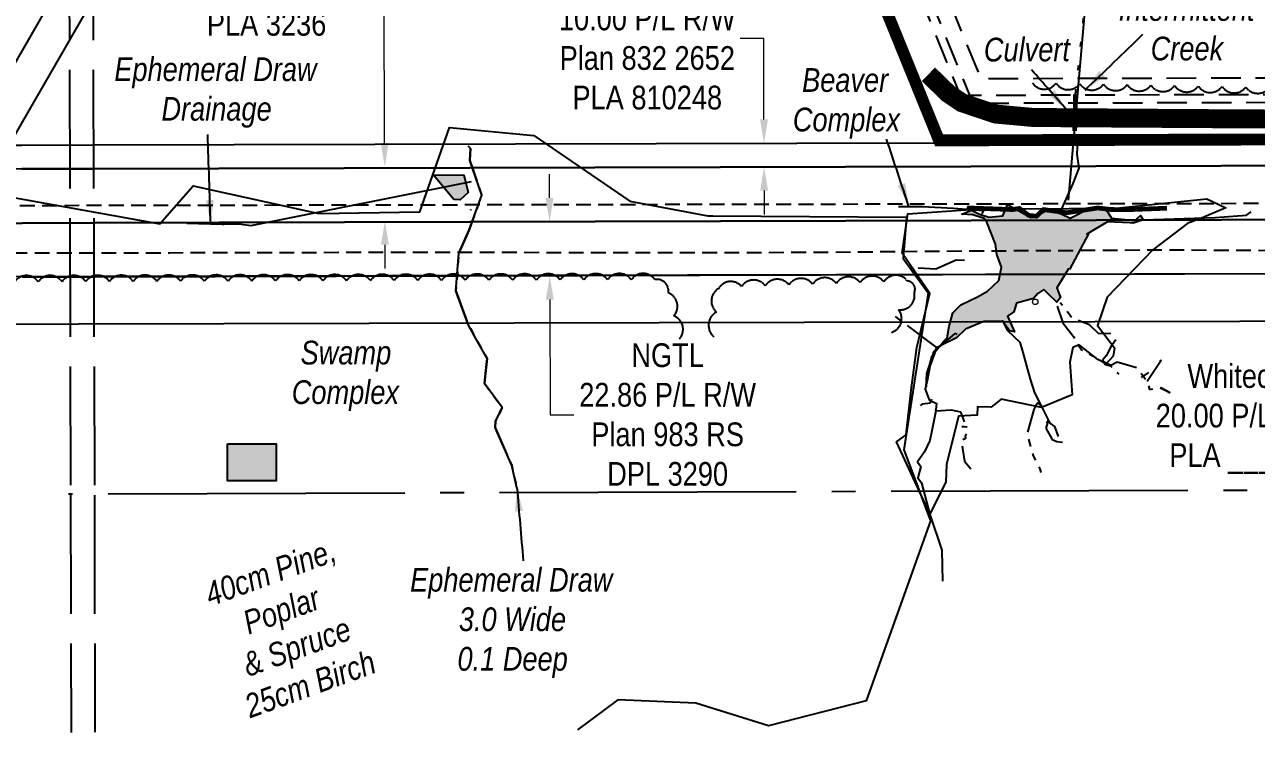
# Model space of a CAD drawing. Extents: x 507881 to 521259, y 6022177 to 6031356.
# Drawn here: x 511276 to 511795, y 6022220 to 6022520 of the extents above; entities that cross this region are included whole.
import ezdxf

# ---------------------------------------------------------------- set-up
doc = ezdxf.new("R2010")
doc.units = 0
doc.header["$LTSCALE"] = 5
doc.header["$PDMODE"] = 3
doc.header["$PDSIZE"] = 30
for name, pattern in [('0', [1, 1, 0]), ('foc-ACCESSROAD', [3.75, 2.5, -1.25]), ('foc-EZE', [3.75, 2.5, -1.25]), ('foc-FLOWLINE', [3.75, 2.5, -1.25]), ('foc-QUARTERLINE', [33, 25, -3, 2, -3]), ('foc-TOPO-ephemeral', [6.25, 3.125, -0.625, 0.625, -0.625, 0.625, -0.625]), ('foc-UNSURVEYED', [12.5, 10, -2.5]), ('foc-WHEELTRACKS', [2, 0.4, -1.6]), ('UG_PIPE', [1.875, 1.25, -0.625])]:
    doc.linetypes.add(name, pattern=pattern)
doc.layers.get('Defpoints').update_dxf_attribs({"color": 9})
for name, color, linetype, lineweight in [('AS-GENERAL', 48, 'Continuous', 18), ('C-RW-T', 13, 'Continuous', 9), ('F-RW-T', 190, 'Continuous', 9)]:
    doc.layers.add(name, color=color, linetype=linetype, lineweight=lineweight)
for name, color, linetype in [('AS-PIPE-UG', 44, 'UG_PIPE'), ('AS-ROADS', 254, 'Continuous'), ('AS-UNDERLAY-H', 141, 'Continuous'), ('C-RW', 13, 'Continuous'), ('F-AR', 190, 'foc-ACCESSROAD'), ('F-EZE', 190, 'foc-FLOWLINE'), ('F-RW', 190, 'Continuous'), ('FieldVerifiedWetlands_202', 7, 'Continuous'), ('L-SECQ', 8, 'foc-QUARTERLINE'), ('L-USEC', 7, 'foc-UNSURVEYED'), ('P-BUFFER OUTLINE 30m', 40, 'foc-EZE'), ('T-BUSH', 110, '0'), ('T-BUSH-T', 110, 'Continuous'), ('T-CREEK', 160, 'Continuous'), ('T-DRAW', 143, 'foc-TOPO-ephemeral'), ('T-WATER', 160, 'Continuous'), ('T-WATER-H', 133, 'Continuous'), ('T-WATER-P3', 160, 'foc-WHEELTRACKS'), ('T-WATER-T', 170, 'Continuous'), ('WATERCOURSE-BANKS', 144, 'Continuous'), ('WETLAND', 143, 'Continuous'), ('WETLAND-T', 146, 'Continuous')]:
    doc.layers.add(name, color=color, linetype=linetype)
doc.styles.add('80CG', font='ARIALN.TTF', dxfattribs={"height": 10})
doc.styles.add('80L', font='ARIALN.TTF', dxfattribs={"height": 10})
doc.styles.add('foc-LtypeFont', font='ARIALN.TTF', dxfattribs={"height": 7.35})
doc.linetypes.add('foc-TOPO-flowdirection-NOLINE', pattern='A,0,[">",foc-LtypeFont,S=0.3,R=0,X=0,Y=-0.945],-20,[">",foc-LtypeFont,S=0.3,R=0,X=0,Y=-0.945],0', length=20)
doc.dimstyles.new('Compass 5 000', dxfattribs={"dimscale": 5, "dimtxt": 9, "dimasz": 2, "dimexe": 0.2, "dimexo": 0.0625, "dimgap": 0.5, "dimtad": 0, "dimtih": 1, "dimtoh": 1, "dimzin": 0, "dimdsep": 46, "dimtxsty": '80CG', "dimcen": 0.1, "dimse1": 1, "dimse2": 1, "dimclrd": 256, "dimclrt": 256, "dimaunit": 1, "dimadec": 4, "dimazin": 0, "dimtfac": 0.06, "dimtofl": 0, "dimtmove": 0, "dimatfit": 1, "dimfxl": 0.2, "dimtolj": 1, "dimtzin": 0, "dimlwd": -1, "dimarcsym": 0})

# ---------------------------------------------------------------- blocks, each defined once
blk = doc.blocks.new('*D592')
at = {"layer": 'Defpoints', "color": 0, "transparency": 16777216}
for p in [(511688.58, 6022437.05), (511496.94, 6022413.7), (511688.64, 6022414.2)]:
    blk.add_point(p, dxfattribs=at)
at = {"layer": 'F-RW-T', "transparency": 16777216}
for p, q in [((511496.85, 6022446.54), (511496.82, 6022456.54)), ((511496.96, 6022403.7), (511497.09, 6022355.21)), ((511497.09, 6022355.21), (511507.09, 6022355.21))]:
    blk.add_line(p, q, dxfattribs=at)
for points in [[(511498.52, 6022446.55), (511495.18, 6022446.54), (511496.88, 6022436.54)], [(511498.63, 6022403.7), (511495.3, 6022403.69), (511496.94, 6022413.7)]]:
    blk.add_solid(points, dxfattribs=at)
at = {"layer": 'F-RW-T', "transparency": 16777216, "insert": (511546.63, 6022355.21), "char_height": 10, "attachment_point": 5, "style": '80CG'}
blk.add_mtext('\\A1;NGTL\\P22.86 P/L R/W\\PPlan 983 RS\\PDPL 3290', dxfattribs=at)
blk = doc.blocks.new('*D593')
at = {"layer": 'Defpoints', "color": 0, "transparency": 16777216}
for p in [(511427.41, 6022459.69), (511432.97, 6022459.7), (511433.03, 6022436.85)]:
    blk.add_point(p, dxfattribs=at)
at = {"layer": 'F-RW-T', "transparency": 16777216}
for p, q in [((511427.18, 6022544.85), (511417.18, 6022544.85)), ((511427.38, 6022469.69), (511427.18, 6022544.85)), ((511427.49, 6022426.84), (511427.52, 6022416.84))]:
    blk.add_line(p, q, dxfattribs=at)
for points in [[(511429.05, 6022469.69), (511425.71, 6022469.68), (511427.41, 6022459.69)], [(511429.16, 6022426.84), (511425.83, 6022426.83), (511427.47, 6022436.84)]]:
    blk.add_solid(points, dxfattribs=at)
at = {"layer": 'F-RW-T', "transparency": 16777216, "insert": (511377.64, 6022544.85), "char_height": 10, "attachment_point": 5, "style": '80CG'}
blk.add_mtext('\\A1;PGI \\P22.86 P/L R/W\\PPlan 848 RS\\PPLA 3236', dxfattribs=at)
blk = doc.blocks.new('*D594')
at = {"layer": 'Defpoints', "color": 0, "transparency": 16777216}
for p in [(511511.16, 6022469.42), (511587.25, 6022469.62), (511511.19, 6022459.43)]:
    blk.add_point(p, dxfattribs=at)
at = {"layer": 'F-RW-T', "transparency": 16777216}
for p, q in [((511587.14, 6022513.78), (511577.14, 6022513.78)), ((511587.23, 6022479.62), (511587.14, 6022513.78)), ((511587.31, 6022449.63), (511587.33, 6022439.63))]:
    blk.add_line(p, q, dxfattribs=at)
for points in [[(511588.89, 6022479.62), (511585.56, 6022479.61), (511587.25, 6022469.62)], [(511588.97, 6022449.63), (511585.64, 6022449.62), (511587.28, 6022459.63)]]:
    blk.add_solid(points, dxfattribs=at)
at = {"layer": 'F-RW-T', "transparency": 16777216, "insert": (511538.05, 6022513.78), "char_height": 10, "attachment_point": 5, "style": '80CG'}
blk.add_mtext('\\A1;Paramount\\P10.00 P/L R/W\\PPlan 832 2652\\PPLA 810248', dxfattribs=at)
blk = doc.blocks.new('*D1395')
at = {"layer": 'C-RW-T', "transparency": 16777216}
for p, q in [((511839.08, 6022353.42), (511829.08, 6022353.4)), ((511879.07, 6022353.49), (511889.07, 6022353.51))]:
    blk.add_line(p, q, dxfattribs=at)
for points in [[(511839.08, 6022355.08), (511839.08, 6022351.75), (511849.08, 6022353.44)], [(511879.07, 6022355.16), (511879.07, 6022351.82), (511869.07, 6022353.47)]]:
    blk.add_solid(points, dxfattribs=at)
at = {"layer": 'Defpoints', "color": 0, "transparency": 16777216}
for p in [(511849.06, 6022364.74), (511869.05, 6022364.78), (511849.08, 6022353.44)]:
    blk.add_point(p, dxfattribs=at)
at = {"layer": 'C-RW-T', "transparency": 16777216, "insert": (511789.54, 6022353.4), "char_height": 10, "attachment_point": 5, "style": '80CG'}
blk.add_mtext('\\A1;Whitecap\\P20.00 P/L R/W\\PPLA ______', dxfattribs=at)

msp = doc.modelspace()

# ---------------------------------------------------------------- hatches: boundary and pattern name
at = {"layer": 'AS-UNDERLAY-H'}
h = msp.add_hatch(color=256, dxfattribs=at)
h.dxf.hatch_style = 1
h.paths.add_polyline_path([(511456.482, 6022445.907), (511448.028, 6022456.179), (511460.715, 6022456.324), (511462.56, 6022448.837), (511459.216, 6022445.733)])
h = msp.add_hatch(color=256, dxfattribs=at)
h.dxf.hatch_style = 1
h.paths.add_polyline_path([(511361.141, 6022342.918), (511381.617, 6022342.918), (511381.617, 6022327.379), (511361.141, 6022327.379)])
at = {"layer": 'T-WATER-H'}
h = msp.add_hatch(color=256, dxfattribs=at)
h.dxf.hatch_style = 1
h.paths.add_polyline_path([(511716.025, 6022416.385), (511715.472, 6022416.636), (511710.563, 6022408.737), (511712.23, 6022404.557), (511710.692, 6022402.669), (511707.141, 6022406.043), (511705.214, 6022407.959), (511702.635, 6022406.328), (511700.848, 6022404.168), (511693.602, 6022402.271), (511692.438, 6022398.606), (511689.873, 6022396.758), (511692.843, 6022390.13), (511690.647, 6022390.505), (511687.924, 6022394.522), (511679.799, 6022394.501), (511672.094, 6022391.262), (511668.338, 6022387.562), (511661.393, 6022384.267), (511662.693, 6022385.979), (511664.412, 6022387.665), (511665.239, 6022392.567), (511666.744, 6022398.14), (511670.206, 6022401.563), (511677.128, 6022404.863), (511681.374, 6022407.284), (511686.22, 6022411.705), (511687.332, 6022417.432), (511685.352, 6022422.683), (511684.745, 6022427.071), (511681.155, 6022436.286), (511680.043, 6022437.944), (511675.297, 6022439.475), (511670.587, 6022439.739), (511674.623, 6022441.465), (511678.014, 6022439.694), (511681.931, 6022438.483), (511687.803, 6022439.056), (511689.779, 6022443.77), (511699.637, 6022438.302), (511702.452, 6022439.01), (511706.707, 6022441.667), (511712.424, 6022439.804), (511716.255, 6022437.976), (511724.303, 6022442.115), (511731.356, 6022441.638), (511733.703, 6022437.989), (511743.449, 6022437.083), (511745.864, 6022439.086), (511746.942, 6022437.301), (511742.818, 6022435.89), (511741.324, 6022436.097), (511731.932, 6022436.493), (511723.196, 6022431.276), (511724.009, 6022431.432)])
h = msp.add_hatch(color=256, dxfattribs=at)
h.dxf.hatch_style = 1
h.paths.add_polyline_path([(511655.529, 6022366.929), (511655.779, 6022372.609), (511657.125, 6022376.372), (511658.113, 6022379.948), (511659.224, 6022381.411), (511655.793, 6022372.275)])
h.paths.add_polyline_path([(511659.224, 6022381.411), (511660.059, 6022383.634), (511661.393, 6022384.267)])

# ---------------------------------------------------------------- linework, layer by layer
at = {"layer": 'AS-GENERAL', "const_width": 1.999, "flags": 128}
for points in [[(511718.163, 6022474.809), (511718.497, 6022490.144)], [(511672.685, 6022442.34), (511692.055, 6022441.643), (511694.836, 6022442.126), (511698.791, 6022439.194), (511702.029, 6022438.855), (511705.053, 6022441.643), (511714.823, 6022440.312), (511727.884, 6022442.315), (511733.266, 6022441.685), (511740.18, 6022441.59), (511757.045, 6022442.229)]]:
    msp.add_lwpolyline(points, dxfattribs=at)
at = {"layer": 'AS-GENERAL'}
msp.add_circle((511701.514, 6022402.779), 1.157, dxfattribs=at)
at = {"layer": 'AS-PIPE-UG', "flags": 128}
for points in [[(511861.175, 6022444.267), (511004.367, 6022442.794)], [(512195.519, 6022425.119), (512108.81, 6022424.866), (512008.502, 6022424.342), (511958.573, 6022424.85), (511858.65, 6022424.562), (511856.978, 6022424.21), (511799.508, 6022424.311), (511758.696, 6022424.549), (511655.786, 6022423.996), (511610.516, 6022423.522), (511537.417, 6022423.379), (511473.445, 6022423.525), (511411.474, 6022423.508), (511336.759, 6022423.34), (511248.778, 6022423.174), (511191.841, 6022422.95), (511114.082, 6022422.276), (511039.658, 6022422.322), (510989.53, 6022422.255), (510901.805, 6022422.298), (510844.011, 6022422.251), (510787.561, 6022422.157), (510787.561, 6022422.135), (510731.216, 6022421.98), (510676.908, 6022421.781), (510623.238, 6022421.653), (510564.372, 6022421.604), (510515.99, 6022421.619), (510473.299, 6022421.399), (510428.312, 6022421.425), (510378.335, 6022421.234), (510347.682, 6022421.364), (510294.54, 6022420.999), (510249.803, 6022421.075), (510196.692, 6022420.967), (509550.337, 6022419.261)]]:
    msp.add_lwpolyline(points, dxfattribs=at)
at = {"layer": 'AS-ROADS', "const_width": 7.996, "flags": 128}
msp.add_lwpolyline([(511656.517, 6022498.649), (511664.787, 6022490.608), (511670.581, 6022486.693), (511684.742, 6022481.912), (511700.726, 6022480.446), (511790.774, 6022479.853), (511872.806, 6022479.453), (512031.76, 6022478.105), (512111.665, 6022477.745), (512181.239, 6022477.261), (512195.382, 6022477.034)], dxfattribs=at)
at = {"layer": 'AS-UNDERLAY-H', "flags": 128}
msp.add_lwpolyline([(511456.482, 6022445.907), (511448.028, 6022456.179), (511460.715, 6022456.324), (511462.56, 6022448.837), (511459.216, 6022445.733)], close=True, dxfattribs=at)
at = {"layer": 'AS-UNDERLAY-H'}
msp.add_lwpolyline([(511361.141, 6022342.918), (511381.617, 6022342.918), (511381.617, 6022327.379), (511361.141, 6022327.379)], close=True, dxfattribs=at)
at = {"layer": 'C-RW', "flags": 128}
msp.add_lwpolyline([(510319.487, 6022391.25), (511849.003, 6022394.705), (511849.148, 6022315.797), (511949.16, 6022315.98), (511949.324, 6022250.616), (511969.313, 6022250.666), (511969.099, 6022336.006), (511869.101, 6022335.823), (511868.956, 6022414.677), (510299.436, 6022411.194)], dxfattribs=at)
at = {"layer": 'F-AR', "flags": 128}
msp.add_lwpolyline([(512196.721, 6022471.231), (512096.775, 6022470.967), (511660.317, 6022469.807), (511536.185, 6022775.048), (511477.283, 6022774.863), (511473.376, 6022774.849), (511367.212, 6022817.735), (511366.05, 6022817.921), (511347.88, 6022825.211), (511367.178, 6022825.436), (511400.725, 6022825.56), (511419.248, 6022818.128), (511477.209, 6022794.866), (511544.877, 6022795.081), (511549.628, 6022795.095), (511673.762, 6022489.856), (512096.722, 6022490.972), (512196.668, 6022491.235)], dxfattribs=at)
at = {"layer": 'F-EZE', "flags": 128}
msp.add_lwpolyline([(512196.677, 6022487.735), (512096.731, 6022487.472), (511671.41, 6022486.349), (511547.775, 6022790.361), (511544.877, 6022795.081), (511535.837, 6022809.798), (511510.382, 6022818.467), (511477.122, 6022818.342), (511419.248, 6022818.128), (511367.212, 6022817.735), (511366.05, 6022817.921), (511303.847, 6022817.199), (511273.689, 6022816.848), (511073.699, 6022814.526), (511073.075, 6022822.017), (511072.826, 6022825.017), (511273.663, 6022827.349), (511303.821, 6022827.7), (511367.155, 6022828.436), (511512.101, 6022828.973), (511542.804, 6022818.517), (511557.175, 6022795.119), (511678.467, 6022496.868), (512096.703, 6022497.972), (512196.65, 6022498.235)], dxfattribs=at)
at = {"layer": 'F-RW'}
for points in [[(511257.721, 6022479.153), (511277.406, 6022513.344), (511307.438, 6022565.502), (511384.002, 6022698.479), (511421.781, 6022764.095), (511434.77, 6022756.616), (511401.334, 6022698.543), (511307.511, 6022535.594), (511277.48, 6022483.437), (511277.48, 6022483.437), (511269.273, 6022469.182)], [(510759.47, 6022219.668), (510759.094, 6022319.594), (510758.748, 6022411.99), (510758.662, 6022434.823), (510758.576, 6022457.675), (510758.538, 6022467.669), (510788.849, 6022467.721), (510796.351, 6022467.734), (511000.11, 6022468.085), (511012.979, 6022468.109), (511266.303, 6022468.777), (511274.545, 6022468.799), (511304.704, 6022468.879), (511660.317, 6022469.807), (512096.774, 6022470.967), (512196.721, 6022471.231)], [(512196.747, 6022461.237), (512096.801, 6022460.974), (511304.729, 6022458.885), (511274.57, 6022458.805), (511016.385, 6022458.124), (511003.518, 6022458.098), (510788.868, 6022457.726), (510768.616, 6022457.692), (510768.656, 6022434.84), (510768.695, 6022412.001), (510769.055, 6022319.625), (510769.445, 6022219.7)], [(511274.57, 6022458.805), (511304.728, 6022458.885), (512096.801, 6022460.974), (512196.747, 6022461.236)], [(512196.807, 6022438.39), (512096.861, 6022438.127), (511304.784, 6022436.038), (511274.626, 6022435.958), (511024.171, 6022435.297), (511011.308, 6022435.264), (510788.947, 6022434.878), (510768.656, 6022434.841), (510758.662, 6022434.824), (510472.494, 6022434.338), (510236.005, 6022433.931), (510221.006, 6022433.906), (509962.954, 6022433.426), (509932.468, 6022433.371), (509680.413, 6022432.917), (509650.255, 6022432.862), (509550.308, 6022432.708)], [(509550.308, 6022432.708), (509650.255, 6022432.862), (509680.413, 6022432.917), (509932.468, 6022433.371), (509962.954, 6022433.426), (510221.006, 6022433.906), (510236.005, 6022433.931), (510472.494, 6022434.338), (510758.662, 6022434.824), (510768.656, 6022434.841), (510788.947, 6022434.878), (511011.308, 6022435.264), (511024.171, 6022435.297), (511274.626, 6022435.958), (511304.784, 6022436.038), (512096.861, 6022438.127), (512196.807, 6022438.39)], [(512196.868, 6022415.543), (512149.904, 6022415.417), (512096.922, 6022415.282), (512039.239, 6022415.125), (512019.25, 6022415.072), (511968.902, 6022414.94), (511304.841, 6022413.193), (511274.682, 6022413.113)]]:
    msp.add_lwpolyline(points, dxfattribs=at)
at = {"layer": 'FieldVerifiedWetlands_202', "color": 6}
msp.add_lwpolyline([(511463.745, 6022441.617), (511463.717, 6022441.532), (511463.74, 6022441.534), (511463.745, 6022441.617)], close=True, dxfattribs=at)
at = {"layer": 'L-SECQ'}
msp.add_line((512095.838, 6022324.28), (511294.134, 6022321.738), dxfattribs=at)
at = {"layer": 'L-USEC'}
for p, q in [((511293.039, 6023125.475), (511295.017, 6022321.291)), ((511303.093, 6023125.5), (511305.072, 6022321.316)), ((511295.017, 6022321.291), (511295.263, 6022221.35)), ((511305.072, 6022321.316), (511305.318, 6022221.375))]:
    msp.add_line(p, q, dxfattribs=at)
at = {"layer": 'P-BUFFER OUTLINE 30m', "linetype": 'Continuous', "const_width": 4.997, "flags": 128}
msp.add_lwpolyline([(510153.832, 6022868.908), (510172.722, 6022854.825), (510207.667, 6022845.856), (510681.547, 6022847.485), (511307.673, 6022854.004), (511308.001, 6022825.743), (511367.17, 6022826.435), (511477.295, 6022826.844), (511521.742, 6022808.036), (511537.101, 6022775.449), (511660.989, 6022470.809), (512038.111, 6022471.807), (512038.285, 6022395.133)], dxfattribs=at)
at = {"layer": 'T-BUSH', "flags": 128}
for points in [[(511700.302, 6022495.083, 0.5205671), (511710.295, 6022494.884, 0.5205671), (511720.287, 6022494.684, 0.5205671), (511730.28, 6022494.484, 0.5205671), (511740.273, 6022494.284, 0.5205671), (511750.265, 6022494.085, 0.5205671), (511760.258, 6022493.885, 0.5205671), (511770.25, 6022493.685, 0.5205671), (511780.243, 6022493.485, 0.5205671), (511790.236, 6022493.286, 0.5205671), (511800.229, 6022493.147, 0.5205671), (511810.223, 6022493.035, 0.5205671), (511820.217, 6022492.923, 0.5205671), (511830.211, 6022492.812, 0.5205671), (511840.205, 6022492.7, 0.5205671), (511850.199, 6022492.589, 0.5205671), (511860.193, 6022492.477, 0.5205671), (511870.187, 6022492.365, 0.5205671), (511880.181, 6022492.254, 0.5205671), (511890.175, 6022492.142, 0.5205671), (511900.169, 6022492.059, 0.5205671), (511910.163, 6022492.067, 0.5205671), (511920.158, 6022492.075, 0.5205671), (511930.153, 6022492.083, 0.5205671), (511940.147, 6022492.091, 0.5205671), (511950.142, 6022492.099, 0.5205671), (511960.136, 6022492.107, 0.5205671), (511970.131, 6022492.115, 0.5205671), (511980.126, 6022492.123, 0.5205671), (511990.12, 6022492.131, 0.5205671), (512000.115, 6022492.139, 0.5205671), (512010.109, 6022492.148, 0.5205671), (512020.104, 6022492.156, 0.5205671), (512030.099, 6022492.164, 0.5205671), (512040.093, 6022492.172, 0.5205671), (512050.087, 6022492.075, 0.5205671), (512060.08, 6022491.908, 0.5205671), (512070.073, 6022491.742, 0.5205671), (512080.066, 6022491.576, 0.5205671), (512090.06, 6022491.409, 0.5205671), (512100.053, 6022491.243, 0.5205671), (512110.046, 6022491.077, 0.5205671), (512120.039, 6022490.911, 0.5205671), (512130.033, 6022490.856, 0.5205671), (512140.027, 6022490.945, 0.5205671), (512150.021, 6022491.035, 0.5205671), (512160.016, 6022491.124, 0.5205671), (512170.01, 6022491.213, 0.5205671), (512180.004, 6022491.302, 0.5205671), (512189.988, 6022490.877, 0.2667028), (512195.353, 6022488.025, 0.2667028)], [(511551.609, 6022387.134, 0.5205671), (511549.26, 6022396.849, 0.5205671), (511546.912, 6022406.564, 0.5205671), (511541.299, 6022412.116, 0.5205671), (511531.304, 6022412.082, 0.5205671), (511521.31, 6022412.048, 0.5205671), (511511.315, 6022412.014, 0.5205671), (511501.321, 6022411.98, 0.5205671), (511491.326, 6022411.946, 0.5205671), (511481.331, 6022411.912, 0.5205671), (511471.337, 6022411.878, 0.5205671), (511461.342, 6022411.844, 0.5205671), (511451.348, 6022411.81, 0.5205671), (511441.353, 6022411.776, 0.5205671), (511431.359, 6022411.742, 0.5205671), (511421.364, 6022411.708, 0.5205671), (511411.37, 6022411.674, 0.5205671), (511401.375, 6022411.64, 0.5205671), (511391.381, 6022411.607, 0.5205671), (511381.386, 6022411.573, 0.5205671), (511371.392, 6022411.539, 0.5205671), (511361.397, 6022411.505, 0.5205671), (511351.403, 6022411.471, 0.5205671), (511341.408, 6022411.437, 0.5205671), (511331.413, 6022411.403, 0.5205671), (511321.419, 6022411.369, 0.5205671), (511311.424, 6022411.335, 0.5205671), (511301.43, 6022411.301, 0.5205671), (511291.435, 6022411.267, 0.5205671), (511281.441, 6022411.233, 0.5205671), (511271.446, 6022411.199, 0.5205671), (511261.452, 6022411.165, 0.5205671), (511251.457, 6022411.131, 0.5205671), (511241.463, 6022411.097, 0.5205671), (511231.468, 6022411.063, 0.5205671), (511221.474, 6022411.03, 0.5205671), (511211.479, 6022410.996, 0.5205671), (511201.485, 6022410.962, 0.5205671), (511191.49, 6022410.928, 0.5205671), (511181.495, 6022410.894, 0.5205671), (511171.501, 6022410.86, 0.5205671), (511161.506, 6022410.826, 0.5205671), (511151.512, 6022410.792, 0.5205671), (511141.517, 6022410.758, 0.5205671), (511131.523, 6022410.724, 0.5205671), (511121.528, 6022410.69, 0.5205671), (511111.534, 6022410.656, 0.5205671), (511101.539, 6022410.622, 0.5205671), (511091.545, 6022410.588, 0.5205671), (511081.55, 6022410.554, 0.5205671), (511071.556, 6022410.52, 0.5205671), (511061.561, 6022410.486, 0.5205671), (511051.567, 6022410.452, 0.5205671), (511041.572, 6022410.419, 0.5205671), (511031.577, 6022410.385, 0.5205671), (511034.22, 6022401.272, 0.5205671), (511037.378, 6022391.789, 0.5205671), (511040.535, 6022382.306, 0.5205671), (511042.797, 6022375.514, 0.5205671)], [(511641.008, 6022389.915, 0.5205671), (511643.962, 6022399.463, 0.5205671), (511650.574, 6022406.715, 0.5205671), (511647.688, 6022411.54, 0.5205671), (511637.699, 6022411.206, 0.5205671), (511627.71, 6022410.872, 0.5205671), (511617.721, 6022410.539, 0.5205671), (511607.732, 6022410.205, 0.5205671), (511597.743, 6022409.871, 0.5205671), (511587.754, 6022409.538, 0.5205671), (511577.765, 6022409.204, 0.5205671), (511568.178, 6022408.44, 0.5205671), (511567.156, 6022398.498, 0.5205671), (511566.082, 6022388.04, 0.5205671)]]:
    msp.add_lwpolyline(points, format="xyb", dxfattribs=at)
at = {"layer": 'T-CREEK', "flags": 128}
msp.add_lwpolyline([(511746.942, 6022437.301), (511777.316, 6022438.273), (511790.573, 6022439.309), (511792.516, 6022440.753)], dxfattribs=at)
at = {"layer": 'T-DRAW'}
msp.add_line((511660.18, 6022383.415), (511642.17, 6022396.95), dxfattribs=at)
at = {"layer": 'T-DRAW', "flags": 128}
for points in [[(511462.548, 6022468.431), (511463.607, 6022467.446), (511463.228, 6022462.36), (511468.27, 6022447.667), (511462.941, 6022433.057), (511458.655, 6022423.234), (511457.4, 6022407.425), (511462.527, 6022393.278), (511466.01, 6022387.028), (511470.596, 6022378.861), (511469.871, 6022372.622), (511469.495, 6022368.306), (511476.853, 6022358.253), (511474.52, 6022353.209), (511474.047, 6022352.545), (511473.954, 6022349.856), (511474.938, 6022347.544), (511480.978, 6022333.762), (511483.132, 6022324.41)], [(511344.049, 6022435.921), (511358.95, 6022435.442), (511365.765, 6022435.669), (511371.085, 6022434.931), (511375.746, 6022436.362)], [(511710.756, 6022400.902), (511710.703, 6022400.9), (511713.135, 6022393.87), (511717.659, 6022388.111), (511720.978, 6022382.486), (511729.555, 6022378.068), (511733.321, 6022376.032), (511735.979, 6022377.459), (511744.29, 6022375.14), (511748.726, 6022369.195), (511749.663, 6022365.772), (511754.053, 6022366.772), (511758.364, 6022364.482), (511754.452, 6022366.511), (511755.148, 6022366.349), (511754.892, 6022366.108), (511754.879, 6022366.375), (511754.867, 6022366.409), (511754.339, 6022366.593), (511754.509, 6022366.276), (511754.872, 6022366.269), (511755.43, 6022366.223), (511755.445, 6022365.906), (511755.536, 6022366.207)], [(511733.368, 6022389.297), (511732.755, 6022389.396), (511728.358, 6022389.249), (511724.373, 6022393.105), (511717.119, 6022395.882), (511712.085, 6022402.419)], [(511735.524, 6022386.816), (511733.401, 6022383.744), (511731.394, 6022380.033), (511729.841, 6022378.161), (511730.964, 6022376.404), (511733.287, 6022375.759), (511734.523, 6022374.179), (511736.782, 6022372.301)], [(511754.523, 6022377.813), (511754.629, 6022377.804), (511754.439, 6022377.897), (511754.123, 6022377.99), (511754.163, 6022377.96), (511754.45, 6022378.122), (511754.528, 6022378.064), (511748.726, 6022369.195)], [(511746.34, 6022370.836), (511749.419, 6022373.01)], [(511653.245, 6022359.047), (511653.97, 6022359.605), (511653.936, 6022359.799), (511657.375, 6022360.268), (511657.895, 6022361.751)], [(511704.399, 6022358.606), (511702.651, 6022360.233), (511701.765, 6022359.131), (511700.899, 6022357.334), (511698.051, 6022347.305), (511700.624, 6022337.893), (511703.43, 6022332.428), (511703.821, 6022330.821)], [(511659.215, 6022357.549), (511659.888, 6022356.853), (511666.03, 6022357.247), (511670.016, 6022356.445), (511672.302, 6022350.07), (511670.613, 6022350.282), (511672.666, 6022350.142), (511672.825, 6022347.313), (511672.062, 6022346.186), (511672.168, 6022345.203), (511670.376, 6022344.334), (511671.707, 6022335.663), (511674.418, 6022332.369)], [(511706.474, 6022351.642), (511707.116, 6022353.081), (511705.96, 6022349.545), (511708.653, 6022344.721), (511710.635, 6022343.909), (511712.967, 6022343.673)]]:
    msp.add_lwpolyline(points, dxfattribs=at)
at = {"layer": 'T-DRAW', "linetype": 'foc-TOPO-flowdirection-NOLINE', "flags": 128}
for points in [[(511483.132, 6022324.41), (511480.978, 6022333.762), (511474.938, 6022347.544), (511473.954, 6022349.856), (511474.047, 6022352.545), (511474.52, 6022353.209), (511476.853, 6022358.253), (511469.495, 6022368.306), (511469.871, 6022372.622), (511470.596, 6022378.861), (511466.01, 6022387.028), (511462.527, 6022393.278), (511457.4, 6022407.425), (511458.655, 6022423.234), (511462.941, 6022433.057), (511468.27, 6022447.667), (511463.228, 6022462.36), (511463.607, 6022467.446), (511462.548, 6022468.431)], [(511344.049, 6022435.921), (511358.95, 6022435.442), (511365.765, 6022435.669), (511371.085, 6022434.931), (511464.025, 6022453.408)]]:
    msp.add_lwpolyline(points, dxfattribs=at)
at = {"layer": 'T-DRAW'}
msp.add_lwpolyline([(511652.213, 6022417.15), (511652.211, 6022417.135), (511652.214, 6022417.126), (511659.67, 6022416.737), (511668.152, 6022420.451), (511671.754, 6022420.321)], dxfattribs=at)
at = {"layer": 'T-WATER', "flags": 128}
for points in [[(511712.201, 6022440.669), (511717.534, 6022452.651), (511720.025, 6022459.16), (511719.194, 6022464.991), (511719.491, 6022470.682), (511718.12, 6022473.363), (511718.554, 6022490.41)], [(511688.545, 6022394.199), (511687.756, 6022394.829), (511689.898, 6022390.738), (511694.989, 6022385.774), (511696.317, 6022381.469), (511699.411, 6022370.191), (511701.183, 6022364.411), (511704.234, 6022358.331), (511707.695, 6022351.627), (511709.585, 6022350.248), (511711.132, 6022346.035)], [(511668.559, 6022388.957), (511667.591, 6022389.4), (511658.722, 6022381.65), (511657.381, 6022377.083), (511656.152, 6022370.212), (511655.075, 6022366.009), (511656.894, 6022361.484), (511659.952, 6022359.926), (511659.532, 6022356.151), (511658.096, 6022349.166), (511657.164, 6022344.273), (511654.801, 6022339.583), (511651.981, 6022335.325), (511653.29, 6022333.324), (511652.115, 6022328.594), (511653.582, 6022326.55), (511657.151, 6022313.131), (511662.148, 6022298.132), (511662.387, 6022285.099)]]:
    msp.add_lwpolyline(points, dxfattribs=at)
at = {"layer": 'T-WATER', "linetype": 'foc-TOPO-flowdirection-NOLINE', "flags": 128}
msp.add_lwpolyline([(511712.201, 6022440.669), (511717.534, 6022452.651), (511720.025, 6022459.16), (511719.194, 6022464.991), (511719.491, 6022470.682), (511718.12, 6022473.363), (511718.554, 6022490.41)], dxfattribs=at)
at = {"layer": 'T-WATER'}
for points in [[(511716.025, 6022416.385), (511715.472, 6022416.636), (511710.563, 6022408.737), (511712.23, 6022404.557), (511710.692, 6022402.669), (511707.141, 6022406.043), (511705.214, 6022407.959), (511702.635, 6022406.328), (511700.848, 6022404.168), (511693.602, 6022402.271), (511692.438, 6022398.606), (511689.873, 6022396.758), (511692.843, 6022390.13), (511690.647, 6022390.505), (511687.924, 6022394.522), (511679.799, 6022394.501), (511672.094, 6022391.262), (511668.338, 6022387.562), (511661.393, 6022384.267), (511662.693, 6022385.979), (511664.412, 6022387.665), (511665.239, 6022392.567), (511666.744, 6022398.14), (511670.206, 6022401.563), (511677.128, 6022404.863), (511681.374, 6022407.284), (511686.22, 6022411.705), (511687.332, 6022417.432), (511685.352, 6022422.683), (511684.745, 6022427.071), (511681.155, 6022436.286), (511680.043, 6022437.944), (511675.297, 6022439.475), (511670.587, 6022439.739), (511674.623, 6022441.465), (511678.014, 6022439.694), (511681.931, 6022438.483), (511687.803, 6022439.056), (511689.779, 6022443.77), (511699.637, 6022438.302), (511702.452, 6022439.01), (511706.707, 6022441.667), (511712.424, 6022439.804), (511716.255, 6022437.976), (511724.303, 6022442.115), (511731.356, 6022441.638), (511733.703, 6022437.989), (511743.449, 6022437.083), (511745.864, 6022439.086), (511746.942, 6022437.301), (511742.818, 6022435.89), (511741.324, 6022436.097), (511731.932, 6022436.493), (511723.196, 6022431.276), (511724.009, 6022431.432), (511716.025, 6022416.385)], [(511655.529, 6022366.929), (511655.779, 6022372.609), (511657.125, 6022376.372), (511658.113, 6022379.948), (511659.224, 6022381.411), (511655.793, 6022372.275), (511655.529, 6022366.929)], [(511659.224, 6022381.411), (511660.059, 6022383.634), (511661.393, 6022384.267), (511659.224, 6022381.411)]]:
    msp.add_lwpolyline(points, close=True, dxfattribs=at)
at = {"layer": 'T-WATER-P3', "linetype": 'foc-TOPO-flowdirection-NOLINE', "flags": 128}
msp.add_lwpolyline([(511715.516, 6022445.598), (511723.638, 6022539.321), (511720.867, 6022554.047), (511708.998, 6022587.049), (511699.652, 6022619.719), (511699.094, 6022636.654), (511703.035, 6022651.126), (511709.981, 6022665.784), (511711.453, 6022680.71), (511709.248, 6022698.418), (511700.915, 6022714.047), (511681.183, 6022736.638), (511659.143, 6022756.895), (511647.129, 6022765.887), (511638.263, 6022778.444), (511636.133, 6022812.191), (511641.136, 6022833.575), (511639.037, 6022872.448), (511640.063, 6022887.564), (511649.644, 6022902.889), (511686.572, 6022948.498), (511721.743, 6022977.56), (511731.338, 6022989.025), (511763.376, 6023038.384), (511769.521, 6023053.459), (511772.669, 6023070.743), (511770.898, 6023090.218), (511757.594, 6023118.031), (511736.856, 6023137.737), (511719.965, 6023162.158), (511703.344, 6023205.776), (511693.523, 6023226.705)], dxfattribs=at)
at = {"layer": 'T-WATER-P3', "flags": 128}
msp.add_lwpolyline([(511718.554, 6022490.41), (511723.638, 6022539.321), (511720.867, 6022554.047), (511708.998, 6022587.049), (511703.277, 6022607.05)], dxfattribs=at)
at = {"layer": 'WATERCOURSE-BANKS'}
msp.add_lwpolyline([(511679.152, 6022439.913), (511679.711, 6022441.104), (511667.063, 6022442.1), (511654.001, 6022442.852), (511643.841, 6022442.82)], dxfattribs=at)
at = {"layer": 'WETLAND'}
msp.add_lwpolyline([(511255.982, 6022449.344), (511332.726, 6022435.618), (511346.634, 6022451.655), (511399.663, 6022439.958), (511442.2, 6022440.76), (511454.664, 6022476.276), (511490.238, 6022472.886), (511530.755, 6022445.157), (511563.546, 6022438.977), (511565.639, 6022438.983), (511647.232, 6022438.494), (511645.881, 6022421.096), (511656.379, 6022406.511), (511646.086, 6022340.386), (511657.32, 6022310.495), (511630.315, 6022234.584), (511589.195, 6022224.043), (511558.485, 6022233.707), (511525.704, 6022235.016), (511508.611, 6022222.471)], dxfattribs=at)
msp.add_lwpolyline([(511645.461, 6022423.255), (511647.859, 6022439.854), (511676.411, 6022441.821), (511735.65, 6022442.198), (511773.767, 6022446.238), (511781.883, 6022442.416), (511769.935, 6022437.316), (511765.825, 6022435.988), (511751.015, 6022424.666), (511731.813, 6022404.671), (511727.737, 6022392.862), (511734.86, 6022383.367), (511734.292, 6022379.868), (511731.449, 6022376.713), (511727.872, 6022378.515), (511719.979, 6022384.69), (511717.39, 6022383.498), (511716.127, 6022377.398), (511717.097, 6022363.618), (511704.185, 6022358.202), (511687.139, 6022361.726), (511682.892, 6022358.317), (511677.255, 6022358.569), (511677.049, 6022355.085), (511669.245, 6022354.647), (511664.108, 6022334.182), (511663.83, 6022326.821), (511657.12, 6022313.399), (511643.025, 6022343.775), (511647.144, 6022346.67), (511649.21, 6022365.515), (511651.625, 6022383.507), (511657.088, 6022406.335), (511645.461, 6022423.255)], close=True, dxfattribs=at)

# ---------------------------------------------------------------- texts
at = {"layer": 'AS-GENERAL', "insert": (511679.867, 6022514.039), "char_height": 9.99459, "attachment_point": 1, "rotation": 0.20084, "style": '80L'}
msp.add_mtext_dynamic_manual_height_columns('{\\fArial Narrow|b0|i1|c0|p34;Culvert}', width=36.78602, gutter_width=49.946, heights=[0], dxfattribs=at)
at = {"layer": 'T-BUSH-T', "insert": (511346.002, 6022282.073), "char_height": 9.99463, "attachment_point": 1, "rotation": 20, "style": '80L'}
msp.add_mtext_dynamic_manual_height_columns('\\pi4.8695;{\\fArial Narrow|b0|i1|c0|p34;40cm Pine, \\P\\pi15.9;Poplar \\P\\pi9.7134;& Spruce\\P\\pi4.5149;25cm Birch}', width=65.33658, gutter_width=49.946, heights=[0], dxfattribs=at)
at = {"layer": 'T-WATER-T', "char_height": 9.99459, "attachment_point": 1, "style": '80L'}
for s, width, insert in [('\\pi0.32609;{\\fArial Narrow|b0|i1|c0|p34;Intermittent \\P\\pi13.859;Creek}', 57.8245, (511736.323, 6022531.176)), ('\\pi0.30291;{\\fArial Narrow|b0|i1|c0|p34;Ephemeral Draw\\P\\pi20.159;Drainage}', 85.93481, (511313.175, 6022505.771)), ('\\pi0.30291;{\\fArial Narrow|b0|i1|c0|p34;Ephemeral Draw\\P\\pi20.831;3.0 Wide\\P\\pi20.261;0.1 Deep}', 85.93481, (511437.821, 6022290.662))]:
    msp.add_mtext_dynamic_manual_height_columns(s, width=width, gutter_width=49.946, heights=[0], dxfattribs=dict(at, insert=insert))
at = {"layer": 'WETLAND-T', "attachment_point": 1, "style": '80L'}
for s, width, insert, char_height in [('\\pi13.961;{\\fArial Narrow|b0|i1|c0|p34;Beaver \\P\\pi10.065;Complex}', 64.69583, (511589.332, 6022501.24), 9.99459), ('\\pi0.43533;{\\fArial Narrow|b0|i1|c0|p34;Swamp \\P\\pi-3.2925;Complex}', 38.00571, (511391.542, 6022386.39), 10)]:
    msp.add_mtext_dynamic_manual_height_columns(s, width=width, gutter_width=49.946, heights=[0], dxfattribs=dict(at, insert=insert, char_height=char_height))

# ---------------------------------------------------------------- dimensions: what is measured, and where the dimension line sits
at = {"layer": 'C-RW-T', "color": 2}
dim = msp.add_linear_dim(base=(511849.079, 6022353.435), p1=(511869.047, 6022364.781), p2=(511849.058, 6022364.745), angle=180.1053, text='Whitecap\\P20.00 P/L R/W\\PPLA ______', dimstyle='Compass 5 000', dxfattribs=at)
dim.commit()
dim.dimension.update_dxf_attribs({"geometry": '*D1395', "text_midpoint": (511789.539, 6022353.399), "dimtype": 161})
at = {"layer": 'F-RW-T'}
for base, p1, p2, angle, text, picture, middle in [((511427.407, 6022459.686), (511433.027, 6022436.854), (511432.967, 6022459.7), 90.15108, 'PGI \\P22.86 P/L R/W\\PPlan 848 RS\\PPLA 3236', '*D593', (511377.643, 6022544.849)), ((511587.253, 6022469.617), (511511.187, 6022459.429), (511511.161, 6022469.418), 90.14968, 'Paramount\\P10.00 P/L R/W\\PPlan 832 2652\\PPLA 810248', '*D594', (511538.052, 6022513.778)), ((511496.936, 6022413.698), (511688.582, 6022437.047), (511688.642, 6022414.204), 270.15131, 'NGTL\\P22.86 P/L R/W\\PPlan 983 RS\\PDPL 3290', '*D592', (511546.63, 6022355.212))]:
    dim = msp.add_linear_dim(base=base, p1=p1, p2=p2, angle=angle, text=text, dimstyle='Compass 5 000', dxfattribs=at)
    dim.commit()
    dim.dimension.update_dxf_attribs({"geometry": picture, "text_midpoint": middle, "dimtype": 161})

# ---------------------------------------------------------------- leaders
at = {"layer": 'AS-GENERAL', "color": 5, "path_type": 1}
msp.add_leader([(511714.997, 6022483.454), (511699.986, 6022500.501)], dimstyle='Compass 5 000', override={"dimgap": 0.5, "dimtad": 0}, dxfattribs=at)
at = {"layer": 'T-WATER-T', "color": 5, "path_type": 1}
msp.add_leader([(511722.506, 6022491.97), (511746.898, 6022515.494)], dimstyle='Compass 5 000', override={"dimgap": 0.5, "dimtad": 0}, dxfattribs=at)
at = {"layer": 'T-WATER-T', "path_type": 1}
msp.add_leader([(511354.084, 6022435.599), (511352.828, 6022473.288)], dimstyle='Compass 5 000', override={"dimgap": 0.5, "dimtad": 0}, dxfattribs=at)
msp.add_leader([(511483.136, 6022324.482), (511485.757, 6022293.68)], dimstyle='Compass 5 000', dxfattribs=at)
at = {"layer": 'WETLAND-T', "path_type": 1}
msp.add_leader([(511648.328, 6022442.834), (511638.87, 6022471.372)], dimstyle='Compass 5 000', override={"dimgap": 0.5, "dimtad": 0}, dxfattribs=at)

doc.saveas('drawing.dxf')
